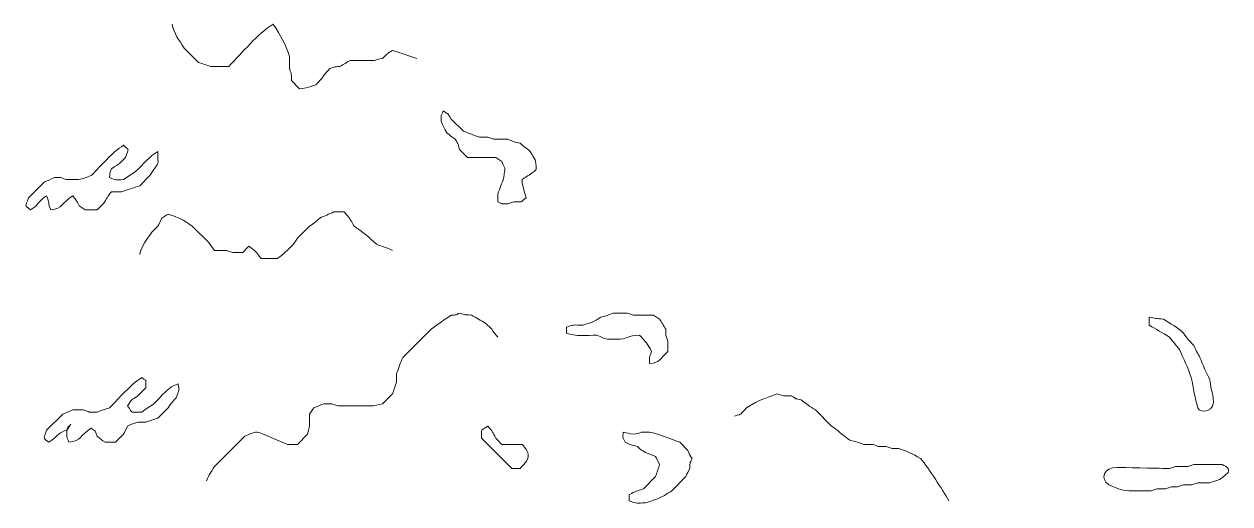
# Model space of a CAD drawing. Header units: millimetres. Extents: x -6423 to -1759, y 6 to 2012.
# Drawn here: x -2190.1 to -2100.7, y 1530.7 to 1566.3 of the extents above; entities that cross this region are included whole.
import ezdxf

# ---------------------------------------------------------------- set-up
doc = ezdxf.new("R2010")
doc.units = ezdxf.units.MM
doc.header["$MEASUREMENT"] = 0
doc.layers.add('layer 1', color=7, linetype='Continuous')

msp = doc.modelspace()

# ---------------------------------------------------------------- linework, layer by layer
at = {"layer": 'layer 1', "color": 177, "lineweight": 9}
for points, knots in [([(-2179.1096, 1566.3114), (-2178.9547, 1565.5758), (-2178.5929, 1565.1516), (-2178.21, 1564.5122), (-2178.21, 1564.5122), (-2178.21, 1564.5122), (-2177.1605, 1563.4629), (-2177.1605, 1563.4629), (-2177.1605, 1563.4629), (-2176.8604, 1563.3589), (-2176.5612, 1563.2668), (-2176.261, 1563.163), (-2176.261, 1563.163), (-2176.261, 1563.163), (-2174.9116, 1563.163), (-2174.9116, 1563.163), (-2174.9116, 1563.163), (-2173.8863, 1564.1883), (-2172.8052, 1565.582), (-2171.6133, 1566.3113), (-2171.6133, 1566.3113), (-2171.019, 1565.4025), (-2170.7633, 1564.9219), (-2170.4139, 1563.9128), (-2170.4139, 1563.9128), (-2170.4139, 1563.9128), (-2170.4139, 1563.0132), (-2170.4139, 1563.0132), (-2170.4139, 1563.0132), (-2170.2422, 1562.4836), (-2170.2767, 1562.7029), (-2170.264, 1562.1136), (-2170.264, 1562.1136), (-2170.264, 1562.1136), (-2169.6643, 1561.5137), (-2169.6643, 1561.5137), (-2169.6643, 1561.5137), (-2169.1105, 1561.5562), (-2168.9552, 1561.644), (-2168.4649, 1561.8136), (-2168.4649, 1561.8136), (-2168.4649, 1561.8136), (-2168.0153, 1562.2632), (-2168.0153, 1562.2632), (-2168.0153, 1562.2632), (-2167.771, 1562.6288), (-2167.7398, 1562.662), (-2167.4154, 1563.0132), (-2167.4154, 1563.0132), (-2166.9753, 1563.1589), (-2167.1396, 1563.1265), (-2166.6658, 1563.1628), (-2166.6658, 1563.1628), (-2166.4055, 1563.3164), (-2166.1755, 1563.4574), (-2165.9161, 1563.6127), (-2165.9161, 1563.6127), (-2165.9161, 1563.6127), (-2164.1169, 1563.6126), (-2164.1169, 1563.6126), (-2164.1169, 1563.6126), (-2163.7486, 1563.7453), (-2163.8602, 1563.6963), (-2163.5174, 1563.7628), (-2163.5174, 1563.7628), (-2163.1365, 1564.1435), (-2163.1816, 1564.1092), (-2162.7675, 1564.3624), (-2162.7675, 1564.3624), (-2162.1219, 1564.1035), (-2161.5572, 1563.9911), (-2160.9684, 1563.7626)], [0, 0, 0, 0, 0.0526316, 0.0526316, 0.0526316, 0.0526316, 0.1052632, 0.1052632, 0.1052632, 0.1052632, 0.1578947, 0.1578947, 0.1578947, 0.1578947, 0.2105263, 0.2105263, 0.2105263, 0.2105263, 0.2631579, 0.2631579, 0.2631579, 0.2631579, 0.3157895, 0.3157895, 0.3157895, 0.3157895, 0.3684211, 0.3684211, 0.3684211, 0.3684211, 0.4210526, 0.4210526, 0.4210526, 0.4210526, 0.4736842, 0.4736842, 0.4736842, 0.4736842, 0.5263158, 0.5263158, 0.5263158, 0.5263158, 0.5789474, 0.5789474, 0.5789474, 0.5789474, 0.6315789, 0.6315789, 0.6315789, 0.6315789, 0.6842105, 0.6842105, 0.6842105, 0.6842105, 0.7368421, 0.7368421, 0.7368421, 0.7368421, 0.7894737, 0.7894737, 0.7894737, 0.7894737, 0.8421053, 0.8421053, 0.8421053, 0.8421053, 0.8947368, 0.8947368, 0.8947368, 0.8947368, 1, 1, 1, 1]), ([(-2152.5727, 1556.8661), (-2152.8503, 1557.0901), (-2153.0451, 1557.2408), (-2153.3222, 1557.4656), (-2153.3222, 1557.4656), (-2153.7702, 1557.56), (-2153.8122, 1557.6013), (-2154.222, 1557.7656), (-2154.222, 1557.7656), (-2154.222, 1557.7656), (-2155.2715, 1557.7655), (-2155.2715, 1557.7655), (-2155.2715, 1557.7655), (-2155.2804, 1557.7699), (-2155.696, 1557.9065), (-2155.7211, 1557.9156), (-2155.7211, 1557.9156), (-2155.7211, 1557.9156), (-2156.3209, 1557.9155), (-2156.3209, 1557.9155), (-2156.3209, 1557.9155), (-2156.7483, 1558.0635), (-2157.1023, 1558.1977), (-2157.5202, 1558.3654), (-2157.5202, 1558.3654), (-2157.5202, 1558.3654), (-2158.4198, 1559.265), (-2158.4198, 1559.265), (-2158.4198, 1559.265), (-2158.7663, 1559.7832), (-2158.5165, 1559.5311), (-2159.0196, 1559.8648), (-2159.0196, 1559.8648), (-2159.2096, 1559.3857), (-2159.1562, 1559.7214), (-2159.1694, 1559.1148), (-2159.1694, 1559.1148), (-2159.008, 1558.7125), (-2158.945, 1558.5915), (-2158.7196, 1558.2155), (-2158.7196, 1558.2155), (-2158.4501, 1558.0022), (-2158.394, 1557.949), (-2158.12, 1557.7655), (-2158.12, 1557.7655), (-2157.854, 1557.3146), (-2157.9245, 1557.5108), (-2157.82, 1557.0159), (-2157.82, 1557.0159), (-2157.82, 1557.0159), (-2157.2204, 1556.4164), (-2157.2204, 1556.4164), (-2157.2204, 1556.4164), (-2157.2204, 1556.4164), (-2155.1215, 1556.4161), (-2155.1215, 1556.4161), (-2155.1215, 1556.4161), (-2155.1038, 1556.4067), (-2154.6973, 1556.1328), (-2154.6716, 1556.1163), (-2154.6716, 1556.1163), (-2154.3282, 1555.3414), (-2154.4768, 1555.7342), (-2154.5219, 1554.917), (-2154.5219, 1554.917), (-2154.6696, 1554.4896), (-2154.8039, 1554.1357), (-2154.9715, 1553.7174), (-2154.9715, 1553.7174), (-2154.9715, 1553.7174), (-2154.9715, 1553.1179), (-2154.9715, 1553.1179), (-2154.9715, 1553.1179), (-2154.4929, 1552.9279), (-2154.8285, 1552.9813), (-2154.2219, 1552.9681), (-2154.2219, 1552.9681), (-2154.2127, 1552.9722), (-2153.7971, 1553.1089), (-2153.772, 1553.118), (-2153.772, 1553.118), (-2152.967, 1553.1356), (-2153.4494, 1553.0068), (-2152.8725, 1553.4179), (-2152.8725, 1553.4179), (-2153.0172, 1553.863), (-2153.1344, 1554.273), (-2153.1725, 1554.7671), (-2153.1725, 1554.7671), (-2152.7106, 1555.1062), (-2152.5856, 1555.0996), (-2152.1229, 1555.5166), (-2152.1229, 1555.5166), (-2152.1404, 1556.3116), (-2152.1892, 1556.2162), (-2152.5727, 1556.8661)], [0, 0, 0, 0, 0.04, 0.04, 0.04, 0.04, 0.08, 0.08, 0.08, 0.08, 0.12, 0.12, 0.12, 0.12, 0.16, 0.16, 0.16, 0.16, 0.2, 0.2, 0.2, 0.2, 0.24, 0.24, 0.24, 0.24, 0.28, 0.28, 0.28, 0.28, 0.32, 0.32, 0.32, 0.32, 0.36, 0.36, 0.36, 0.36, 0.4, 0.4, 0.4, 0.4, 0.44, 0.44, 0.44, 0.44, 0.48, 0.48, 0.48, 0.48, 0.52, 0.52, 0.52, 0.52, 0.56, 0.56, 0.56, 0.56, 0.6, 0.6, 0.6, 0.6, 0.64, 0.64, 0.64, 0.64, 0.68, 0.68, 0.68, 0.68, 0.72, 0.72, 0.72, 0.72, 0.76, 0.76, 0.76, 0.76, 0.8, 0.8, 0.8, 0.8, 0.84, 0.84, 0.84, 0.84, 0.88, 0.88, 0.88, 0.88, 0.92, 0.92, 0.92, 0.92, 1, 1, 1, 1]), ([(-2180.1593, 1556.866), (-2180.7762, 1556.4884), (-2181.2622, 1555.913), (-2181.8083, 1555.3667), (-2181.8083, 1555.3667), (-2182.1121, 1555.1683), (-2182.4042, 1554.9659), (-2182.7078, 1554.7671), (-2182.7078, 1554.7671), (-2183.3413, 1554.7671), (-2183.2072, 1554.7035), (-2183.7574, 1554.9171), (-2183.7574, 1554.9171), (-2183.6801, 1555.7002), (-2183.6598, 1555.5258), (-2183.0076, 1555.9664), (-2183.0076, 1555.9664), (-2183.0076, 1555.9664), (-2182.5579, 1556.4164), (-2182.5579, 1556.4164), (-2182.5579, 1556.4164), (-2182.3293, 1557.1218), (-2182.2375, 1556.9118), (-2182.7078, 1557.3159), (-2182.7078, 1557.3159), (-2183.5712, 1556.7876), (-2184.3548, 1555.8186), (-2185.1068, 1555.067), (-2185.1068, 1555.067), (-2185.3841, 1554.9708), (-2185.8694, 1554.7672), (-2186.1563, 1554.7672), (-2186.1563, 1554.7672), (-2186.1563, 1554.7672), (-2186.906, 1554.7671), (-2186.906, 1554.7671), (-2186.906, 1554.7671), (-2186.9149, 1554.7711), (-2187.3304, 1554.9081), (-2187.3556, 1554.917), (-2187.3556, 1554.917), (-2187.3556, 1554.917), (-2187.8053, 1554.9171), (-2187.8053, 1554.9171), (-2187.8053, 1554.9171), (-2188.0514, 1554.816), (-2188.3079, 1554.7164), (-2188.5552, 1554.617), (-2188.5552, 1554.617), (-2188.5552, 1554.617), (-2189.7543, 1553.4177), (-2189.7543, 1553.4177), (-2189.7543, 1553.4177), (-2189.9832, 1552.7124), (-2190.0748, 1552.922), (-2189.6045, 1552.5181), (-2189.6045, 1552.5181), (-2188.8721, 1552.9762), (-2189.1377, 1553.1094), (-2188.405, 1553.5676), (-2188.405, 1553.5676), (-2188.2033, 1553.0476), (-2188.3072, 1553.0386), (-2188.1051, 1552.5181), (-2188.1051, 1552.5181), (-2187.1875, 1552.6087), (-2187.2792, 1553.0639), (-2186.456, 1553.5678), (-2186.456, 1553.5678), (-2186.1419, 1553.1363), (-2186.2279, 1553.2732), (-2186.0062, 1552.8181), (-2186.0062, 1552.8181), (-2185.9885, 1552.8084), (-2185.582, 1552.5345), (-2185.5565, 1552.5181), (-2185.5565, 1552.5181), (-2185.5565, 1552.5181), (-2184.6569, 1552.5183), (-2184.6569, 1552.5183), (-2184.6569, 1552.5183), (-2184.6569, 1552.5183), (-2184.2072, 1552.9679), (-2184.2072, 1552.9679), (-2184.2072, 1552.9679), (-2183.9686, 1553.3664), (-2183.913, 1553.4802), (-2183.6074, 1553.8676), (-2183.6074, 1553.8676), (-2183.6074, 1553.8676), (-2182.8578, 1553.8675), (-2182.8578, 1553.8675), (-2182.8578, 1553.8675), (-2182.4093, 1554.0228), (-2181.9569, 1554.1623), (-2181.5085, 1554.3172), (-2181.5085, 1554.3172), (-2181.5085, 1554.3172), (-2180.7588, 1555.067), (-2180.7588, 1555.067), (-2180.7588, 1555.067), (-2179.9449, 1556.3115), (-2180.2016, 1555.6738), (-2180.1593, 1556.866)], [0, 0, 0, 0, 0.037037, 0.037037, 0.037037, 0.037037, 0.0740741, 0.0740741, 0.0740741, 0.0740741, 0.1111111, 0.1111111, 0.1111111, 0.1111111, 0.1481481, 0.1481481, 0.1481481, 0.1481481, 0.1851852, 0.1851852, 0.1851852, 0.1851852, 0.2222222, 0.2222222, 0.2222222, 0.2222222, 0.2592593, 0.2592593, 0.2592593, 0.2592593, 0.2962963, 0.2962963, 0.2962963, 0.2962963, 0.3333333, 0.3333333, 0.3333333, 0.3333333, 0.3703704, 0.3703704, 0.3703704, 0.3703704, 0.4074074, 0.4074074, 0.4074074, 0.4074074, 0.4444444, 0.4444444, 0.4444444, 0.4444444, 0.4814815, 0.4814815, 0.4814815, 0.4814815, 0.5185185, 0.5185185, 0.5185185, 0.5185185, 0.5555556, 0.5555556, 0.5555556, 0.5555556, 0.5925926, 0.5925926, 0.5925926, 0.5925926, 0.6296296, 0.6296296, 0.6296296, 0.6296296, 0.6666667, 0.6666667, 0.6666667, 0.6666667, 0.7037037, 0.7037037, 0.7037037, 0.7037037, 0.7407407, 0.7407407, 0.7407407, 0.7407407, 0.7777778, 0.7777778, 0.7777778, 0.7777778, 0.8148148, 0.8148148, 0.8148148, 0.8148148, 0.8518519, 0.8518519, 0.8518519, 0.8518519, 0.8888889, 0.8888889, 0.8888889, 0.8888889, 0.9259259, 0.9259259, 0.9259259, 0.9259259, 1, 1, 1, 1]), ([(-2181.5085, 1549.2199), (-2181.3571, 1549.9383), (-2181.0084, 1550.258), (-2180.6089, 1550.8692), (-2180.6089, 1550.8692), (-2180.6089, 1550.8692), (-2180.1591, 1551.319), (-2180.1591, 1551.319), (-2180.1591, 1551.319), (-2180.1196, 1551.4105), (-2179.9049, 1551.8226), (-2179.8592, 1551.9183), (-2179.8592, 1551.9183), (-2179.8417, 1551.9283), (-2179.4348, 1552.202), (-2179.4094, 1552.2186), (-2179.4094, 1552.2186), (-2178.5364, 1551.916), (-2178.3996, 1551.8347), (-2177.6103, 1551.319), (-2177.6103, 1551.319), (-2177.6103, 1551.319), (-2176.411, 1550.1194), (-2176.411, 1550.1194), (-2176.411, 1550.1194), (-2176.2293, 1549.8357), (-2176.1806, 1549.7913), (-2175.9612, 1549.5199), (-2175.9612, 1549.5199), (-2175.9612, 1549.5199), (-2175.0616, 1549.5196), (-2175.0616, 1549.5196), (-2175.0616, 1549.5196), (-2175.0526, 1549.5156), (-2174.637, 1549.3787), (-2174.6118, 1549.3698), (-2174.6118, 1549.3698), (-2174.6118, 1549.3698), (-2173.8623, 1549.3697), (-2173.8623, 1549.3697), (-2173.8623, 1549.3697), (-2173.8623, 1549.3697), (-2173.4125, 1549.8196), (-2173.4125, 1549.8196), (-2173.4125, 1549.8196), (-2172.8356, 1549.4208), (-2172.9524, 1549.4618), (-2172.5129, 1548.92), (-2172.5129, 1548.92), (-2172.5129, 1548.92), (-2171.3133, 1548.92), (-2171.3133, 1548.92), (-2171.3133, 1548.92), (-2170.7929, 1549.2717), (-2170.5842, 1549.4993), (-2170.114, 1549.9695), (-2170.114, 1549.9695), (-2170.1046, 1549.987), (-2169.8308, 1550.3939), (-2169.8142, 1550.4192), (-2169.8142, 1550.4192), (-2169.8142, 1550.4192), (-2168.9146, 1551.319), (-2168.9146, 1551.319), (-2168.9146, 1551.319), (-2168.5493, 1551.5631), (-2168.5161, 1551.5944), (-2168.1649, 1551.9185), (-2168.1649, 1551.9185), (-2167.7987, 1552.0656), (-2167.4819, 1552.2214), (-2167.1158, 1552.3681), (-2167.1158, 1552.3681), (-2167.1158, 1552.3681), (-2166.3658, 1552.3683), (-2166.3658, 1552.3683), (-2166.3658, 1552.3683), (-2165.9157, 1551.8804), (-2165.9251, 1551.8346), (-2165.6163, 1551.3188), (-2165.6163, 1551.3188), (-2165.0641, 1550.9457), (-2164.4702, 1550.4617), (-2163.9672, 1549.9695), (-2163.9672, 1549.9695), (-2163.5176, 1549.8139), (-2163.2052, 1549.7229), (-2162.7675, 1549.5196)], [0, 0, 0, 0, 0.0434783, 0.0434783, 0.0434783, 0.0434783, 0.0869565, 0.0869565, 0.0869565, 0.0869565, 0.1304348, 0.1304348, 0.1304348, 0.1304348, 0.173913, 0.173913, 0.173913, 0.173913, 0.2173913, 0.2173913, 0.2173913, 0.2173913, 0.2608696, 0.2608696, 0.2608696, 0.2608696, 0.3043478, 0.3043478, 0.3043478, 0.3043478, 0.3478261, 0.3478261, 0.3478261, 0.3478261, 0.3913043, 0.3913043, 0.3913043, 0.3913043, 0.4347826, 0.4347826, 0.4347826, 0.4347826, 0.4782609, 0.4782609, 0.4782609, 0.4782609, 0.5217391, 0.5217391, 0.5217391, 0.5217391, 0.5652174, 0.5652174, 0.5652174, 0.5652174, 0.6086957, 0.6086957, 0.6086957, 0.6086957, 0.6521739, 0.6521739, 0.6521739, 0.6521739, 0.6956522, 0.6956522, 0.6956522, 0.6956522, 0.7391304, 0.7391304, 0.7391304, 0.7391304, 0.7826087, 0.7826087, 0.7826087, 0.7826087, 0.826087, 0.826087, 0.826087, 0.826087, 0.8695652, 0.8695652, 0.8695652, 0.8695652, 0.9130435, 0.9130435, 0.9130435, 0.9130435, 1, 1, 1, 1]), ([(-2176.561, 1532.4281), (-2176.3546, 1532.9159), (-2176.2505, 1533.0356), (-2175.9612, 1533.4776), (-2175.9612, 1533.4776), (-2175.9612, 1533.4776), (-2173.7122, 1535.7265), (-2173.7122, 1535.7265), (-2173.7122, 1535.7265), (-2173.3824, 1535.8587), (-2173.1614, 1536.0264), (-2172.8127, 1536.0263), (-2172.8127, 1536.0263), (-2172.5327, 1536.0264), (-2171.0431, 1535.2927), (-2170.5638, 1535.1269), (-2170.5638, 1535.1269), (-2170.5638, 1535.1269), (-2169.8142, 1535.1267), (-2169.8142, 1535.1267), (-2169.8142, 1535.1267), (-2169.8142, 1535.1267), (-2169.0645, 1535.8765), (-2169.0645, 1535.8765), (-2169.0645, 1535.8765), (-2168.997, 1536.1986), (-2169.028, 1536.1344), (-2168.9146, 1536.4763), (-2168.9146, 1536.4763), (-2168.9146, 1536.4763), (-2168.9146, 1537.3756), (-2168.9146, 1537.3756), (-2168.9146, 1537.3756), (-2168.9051, 1537.3931), (-2168.6313, 1537.8001), (-2168.6147, 1537.8254), (-2168.6147, 1537.8254), (-2168.3105, 1537.9703), (-2168.186, 1538.0141), (-2167.8651, 1538.1253), (-2167.8651, 1538.1253), (-2167.8651, 1538.1253), (-2167.2653, 1538.1252), (-2167.2653, 1538.1252), (-2167.2653, 1538.1252), (-2167.2563, 1538.1213), (-2166.8408, 1537.9844), (-2166.8156, 1537.9754), (-2166.8156, 1537.9754), (-2166.8156, 1537.9754), (-2165.9161, 1537.9753), (-2165.9161, 1537.9753), (-2165.9161, 1537.9753), (-2165.9161, 1537.9753), (-2164.4168, 1537.9753), (-2164.4168, 1537.9753), (-2164.4168, 1537.9753), (-2164.0572, 1537.9753), (-2163.8496, 1538.0625), (-2163.5174, 1538.1253), (-2163.5174, 1538.1253), (-2163.5174, 1538.1253), (-2162.7675, 1538.8749), (-2162.7675, 1538.8749), (-2162.7675, 1538.8749), (-2162.6639, 1539.1751), (-2162.5718, 1539.4744), (-2162.4678, 1539.7745), (-2162.4678, 1539.7745), (-2162.4678, 1539.7745), (-2162.4678, 1540.3743), (-2162.4678, 1540.3743), (-2162.4678, 1540.3743), (-2162.3199, 1540.8017), (-2162.1858, 1541.1556), (-2162.0182, 1541.5734), (-2162.0182, 1541.5734), (-2162.0182, 1541.5734), (-2159.9191, 1543.6727), (-2159.9191, 1543.6727), (-2159.9191, 1543.6727), (-2159.4102, 1544.0165), (-2158.9349, 1544.3852), (-2158.4199, 1544.7221), (-2158.4199, 1544.7221), (-2157.8407, 1544.7221), (-2158.1255, 1544.7506), (-2157.8202, 1544.8719), (-2157.8202, 1544.8719), (-2157.2907, 1544.7005), (-2157.5101, 1544.735), (-2156.9204, 1544.7219), (-2156.9204, 1544.7219), (-2156.5538, 1544.5023), (-2156.2378, 1544.342), (-2155.8712, 1544.1225), (-2155.8712, 1544.1225), (-2155.8712, 1544.1225), (-2155.4216, 1543.6725), (-2155.4216, 1543.6725), (-2155.4216, 1543.6725), (-2155.2396, 1543.3888), (-2155.1907, 1543.3444), (-2154.9715, 1543.0727)], [0, 0, 0, 0, 0.037037, 0.037037, 0.037037, 0.037037, 0.0740741, 0.0740741, 0.0740741, 0.0740741, 0.1111111, 0.1111111, 0.1111111, 0.1111111, 0.1481481, 0.1481481, 0.1481481, 0.1481481, 0.1851852, 0.1851852, 0.1851852, 0.1851852, 0.2222222, 0.2222222, 0.2222222, 0.2222222, 0.2592593, 0.2592593, 0.2592593, 0.2592593, 0.2962963, 0.2962963, 0.2962963, 0.2962963, 0.3333333, 0.3333333, 0.3333333, 0.3333333, 0.3703704, 0.3703704, 0.3703704, 0.3703704, 0.4074074, 0.4074074, 0.4074074, 0.4074074, 0.4444444, 0.4444444, 0.4444444, 0.4444444, 0.4814815, 0.4814815, 0.4814815, 0.4814815, 0.5185185, 0.5185185, 0.5185185, 0.5185185, 0.5555556, 0.5555556, 0.5555556, 0.5555556, 0.5925926, 0.5925926, 0.5925926, 0.5925926, 0.6296296, 0.6296296, 0.6296296, 0.6296296, 0.6666667, 0.6666667, 0.6666667, 0.6666667, 0.7037037, 0.7037037, 0.7037037, 0.7037037, 0.7407407, 0.7407407, 0.7407407, 0.7407407, 0.7777778, 0.7777778, 0.7777778, 0.7777778, 0.8148148, 0.8148148, 0.8148148, 0.8148148, 0.8518519, 0.8518519, 0.8518519, 0.8518519, 0.8888889, 0.8888889, 0.8888889, 0.8888889, 0.9259259, 0.9259259, 0.9259259, 0.9259259, 1, 1, 1, 1]), ([(-2142.5276, 1543.6725), (-2142.681, 1543.9326), (-2142.8221, 1544.1628), (-2142.9773, 1544.4223), (-2142.9773, 1544.4223), (-2142.9952, 1544.4317), (-2143.4015, 1544.7056), (-2143.4272, 1544.7221), (-2143.4272, 1544.7221), (-2143.4272, 1544.7221), (-2144.9266, 1544.7221), (-2144.9266, 1544.7221), (-2144.9266, 1544.7221), (-2144.9355, 1544.7262), (-2145.3512, 1544.863), (-2145.3762, 1544.8719), (-2145.3762, 1544.8719), (-2145.3762, 1544.8719), (-2146.4257, 1544.872), (-2146.4257, 1544.872), (-2146.4257, 1544.872), (-2146.8353, 1544.7076), (-2146.8775, 1544.6665), (-2147.3253, 1544.5722), (-2147.3253, 1544.5722), (-2147.9012, 1544.1492), (-2148.0386, 1544.1924), (-2148.6747, 1543.9724), (-2148.6747, 1543.9724), (-2149.3238, 1543.9723), (-2149.3, 1544.0453), (-2149.874, 1543.8224), (-2149.874, 1543.8224), (-2149.874, 1543.8224), (-2149.874, 1543.3728), (-2149.874, 1543.3728), (-2149.874, 1543.3728), (-2149.2273, 1543.1218), (-2148.3699, 1543.2227), (-2147.625, 1543.2229), (-2147.625, 1543.2229), (-2147.2952, 1543.0904), (-2147.0742, 1542.9229), (-2146.7256, 1542.9228), (-2146.7256, 1542.9228), (-2146.7256, 1542.9228), (-2146.1258, 1542.9229), (-2146.1258, 1542.9229), (-2146.1258, 1542.9229), (-2145.4457, 1542.9228), (-2145.2977, 1543.2049), (-2144.4769, 1543.2229), (-2144.4769, 1543.2229), (-2143.9544, 1542.6887), (-2143.903, 1542.6325), (-2143.5773, 1542.0232), (-2143.5773, 1542.0232), (-2143.7767, 1541.4471), (-2143.7482, 1541.6218), (-2143.727, 1541.1237), (-2143.727, 1541.1237), (-2142.9349, 1541.2021), (-2142.9784, 1541.4227), (-2142.378, 1542.0232), (-2142.378, 1542.0232), (-2142.378, 1542.0232), (-2142.3777, 1542.773), (-2142.3777, 1542.773), (-2142.3777, 1542.773), (-2142.5385, 1543.2687), (-2142.5276, 1543.1066), (-2142.5276, 1543.6725)], [0, 0, 0, 0, 0.0526316, 0.0526316, 0.0526316, 0.0526316, 0.1052632, 0.1052632, 0.1052632, 0.1052632, 0.1578947, 0.1578947, 0.1578947, 0.1578947, 0.2105263, 0.2105263, 0.2105263, 0.2105263, 0.2631579, 0.2631579, 0.2631579, 0.2631579, 0.3157895, 0.3157895, 0.3157895, 0.3157895, 0.3684211, 0.3684211, 0.3684211, 0.3684211, 0.4210526, 0.4210526, 0.4210526, 0.4210526, 0.4736842, 0.4736842, 0.4736842, 0.4736842, 0.5263158, 0.5263158, 0.5263158, 0.5263158, 0.5789474, 0.5789474, 0.5789474, 0.5789474, 0.6315789, 0.6315789, 0.6315789, 0.6315789, 0.6842105, 0.6842105, 0.6842105, 0.6842105, 0.7368421, 0.7368421, 0.7368421, 0.7368421, 0.7894737, 0.7894737, 0.7894737, 0.7894737, 0.8421053, 0.8421053, 0.8421053, 0.8421053, 0.8947368, 0.8947368, 0.8947368, 0.8947368, 1, 1, 1, 1]), ([(-2103.097, 1537.8256), (-2103.3283, 1538.5385), (-2103.3853, 1539.3221), (-2103.5976, 1540.0743), (-2103.5976, 1540.0743), (-2103.8298, 1540.8978), (-2104.1459, 1541.4234), (-2104.4464, 1542.1732), (-2104.4464, 1542.1732), (-2104.7686, 1542.5223), (-2104.9112, 1542.7218), (-2105.1961, 1543.073), (-2105.1961, 1543.073), (-2105.7273, 1543.4203), (-2106.1689, 1543.6572), (-2106.6955, 1543.9724), (-2106.6955, 1543.9724), (-2106.6955, 1543.9724), (-2106.6952, 1544.5722), (-2106.6952, 1544.5722), (-2106.6952, 1544.5722), (-2106.2729, 1544.4922), (-2106.1131, 1544.4324), (-2105.6459, 1544.4223), (-2105.6459, 1544.4223), (-2105.0759, 1544.0492), (-2104.673, 1543.8587), (-2104.1465, 1543.3728), (-2104.1465, 1543.3728), (-2103.8618, 1542.9513), (-2103.7827, 1542.8675), (-2103.397, 1542.4732), (-2103.397, 1542.4732), (-2103.2679, 1542.1678), (-2103.1041, 1541.8667), (-2102.9474, 1541.5734), (-2102.9474, 1541.5734), (-2102.6828, 1541.0052), (-2102.5107, 1540.467), (-2102.1974, 1539.9245), (-2102.1974, 1539.9245), (-2102.1658, 1539.5104), (-2102.0365, 1538.9984), (-2101.9457, 1538.582), (-2101.9457, 1538.582), (-2101.7185, 1537.5387), (-2102.9214, 1537.372), (-2103.097, 1537.8256)], [0, 0, 0, 0, 0.0769231, 0.0769231, 0.0769231, 0.0769231, 0.1538462, 0.1538462, 0.1538462, 0.1538462, 0.2307692, 0.2307692, 0.2307692, 0.2307692, 0.3076923, 0.3076923, 0.3076923, 0.3076923, 0.3846154, 0.3846154, 0.3846154, 0.3846154, 0.4615385, 0.4615385, 0.4615385, 0.4615385, 0.5384615, 0.5384615, 0.5384615, 0.5384615, 0.6153846, 0.6153846, 0.6153846, 0.6153846, 0.6923077, 0.6923077, 0.6923077, 0.6923077, 0.7692308, 0.7692308, 0.7692308, 0.7692308, 0.8461538, 0.8461538, 0.8461538, 0.8461538, 1, 1, 1, 1]), ([(-2186.606, 1536.6259), (-2186.606, 1536.6259), (-2186.9058, 1536.1761), (-2186.9058, 1536.1761), (-2186.9058, 1536.1761), (-2187.6549, 1535.9609), (-2187.5712, 1535.6951), (-2188.2552, 1535.2766), (-2188.2552, 1535.2766), (-2188.7255, 1535.6805), (-2188.6338, 1535.4709), (-2188.405, 1536.1761), (-2188.405, 1536.1761), (-2188.405, 1536.1761), (-2187.2057, 1537.3756), (-2187.2057, 1537.3756), (-2187.2057, 1537.3756), (-2187.0623, 1537.4344), (-2186.547, 1537.6754), (-2186.456, 1537.6756), (-2186.456, 1537.6756), (-2186.456, 1537.6756), (-2185.7063, 1537.6754), (-2185.7063, 1537.6754), (-2185.7063, 1537.6754), (-2185.6973, 1537.6714), (-2185.2817, 1537.5347), (-2185.2565, 1537.5254), (-2185.2565, 1537.5254), (-2185.2565, 1537.5254), (-2184.6569, 1537.5257), (-2184.6569, 1537.5257), (-2184.6569, 1537.5257), (-2184.3567, 1537.6293), (-2184.0575, 1537.7214), (-2183.7574, 1537.8256), (-2183.7574, 1537.8256), (-2183.0054, 1538.5771), (-2182.222, 1539.5461), (-2181.3586, 1540.0743), (-2181.3586, 1540.0743), (-2180.9423, 1539.7169), (-2181.0766, 1540.1481), (-2181.0587, 1539.3248), (-2181.0587, 1539.3248), (-2181.0587, 1539.3248), (-2181.6582, 1538.725), (-2181.6582, 1538.725), (-2181.6582, 1538.725), (-2182.2025, 1538.3571), (-2182.0496, 1538.5483), (-2182.4081, 1537.9753), (-2182.4081, 1537.9753), (-2181.9864, 1537.3544), (-2182.2083, 1537.5257), (-2181.3586, 1537.5254), (-2181.3586, 1537.5254), (-2181.0548, 1537.7243), (-2180.7628, 1537.9267), (-2180.4589, 1538.1253), (-2180.4589, 1538.1253), (-2179.9088, 1538.6755), (-2179.3649, 1539.422), (-2178.6599, 1539.6246), (-2178.6599, 1539.6246), (-2178.5506, 1539.0759), (-2178.5963, 1539.1925), (-2178.8098, 1538.5749), (-2178.8098, 1538.5749), (-2179.1343, 1538.2228), (-2179.1638, 1538.1889), (-2179.4094, 1537.8256), (-2179.4094, 1537.8256), (-2179.4094, 1537.8256), (-2180.1593, 1537.0757), (-2180.1593, 1537.0757), (-2180.1593, 1537.0757), (-2180.4593, 1536.972), (-2180.7584, 1536.88), (-2181.0587, 1536.7758), (-2181.0587, 1536.7758), (-2181.0587, 1536.7758), (-2181.6582, 1536.776), (-2181.6582, 1536.776), (-2181.6582, 1536.776), (-2181.9742, 1536.6712), (-2182.1123, 1536.6137), (-2182.4081, 1536.476), (-2182.4081, 1536.476), (-2182.4475, 1536.3842), (-2182.6622, 1535.9725), (-2182.7078, 1535.8764), (-2182.7078, 1535.8764), (-2182.7078, 1535.8764), (-2183.3075, 1535.2767), (-2183.3075, 1535.2767), (-2183.3075, 1535.2767), (-2183.3075, 1535.2767), (-2184.0571, 1535.2766), (-2184.0571, 1535.2766), (-2184.0571, 1535.2766), (-2184.3408, 1535.4582), (-2184.3853, 1535.5073), (-2184.6569, 1535.7265), (-2184.6569, 1535.7265), (-2184.9667, 1536.3781), (-2184.6703, 1535.9625), (-2185.1068, 1536.3261), (-2185.1068, 1536.3261), (-2185.9301, 1535.8226), (-2185.8382, 1535.3671), (-2186.7558, 1535.2766), (-2186.7558, 1535.2766), (-2186.9551, 1535.7898), (-2186.9058, 1535.5599), (-2186.9058, 1536.1761), (-2186.9058, 1536.1761), (-2186.7932, 1536.4741), (-2186.8976, 1536.3342), (-2186.606, 1536.6259)], [0, 0, 0, 0, 0.0322581, 0.0322581, 0.0322581, 0.0322581, 0.0645161, 0.0645161, 0.0645161, 0.0645161, 0.0967742, 0.0967742, 0.0967742, 0.0967742, 0.1290323, 0.1290323, 0.1290323, 0.1290323, 0.1612903, 0.1612903, 0.1612903, 0.1612903, 0.1935484, 0.1935484, 0.1935484, 0.1935484, 0.2258065, 0.2258065, 0.2258065, 0.2258065, 0.2580645, 0.2580645, 0.2580645, 0.2580645, 0.2903226, 0.2903226, 0.2903226, 0.2903226, 0.3225806, 0.3225806, 0.3225806, 0.3225806, 0.3548387, 0.3548387, 0.3548387, 0.3548387, 0.3870968, 0.3870968, 0.3870968, 0.3870968, 0.4193548, 0.4193548, 0.4193548, 0.4193548, 0.4516129, 0.4516129, 0.4516129, 0.4516129, 0.483871, 0.483871, 0.483871, 0.483871, 0.516129, 0.516129, 0.516129, 0.516129, 0.5483871, 0.5483871, 0.5483871, 0.5483871, 0.5806452, 0.5806452, 0.5806452, 0.5806452, 0.6129032, 0.6129032, 0.6129032, 0.6129032, 0.6451613, 0.6451613, 0.6451613, 0.6451613, 0.6774194, 0.6774194, 0.6774194, 0.6774194, 0.7096774, 0.7096774, 0.7096774, 0.7096774, 0.7419355, 0.7419355, 0.7419355, 0.7419355, 0.7741935, 0.7741935, 0.7741935, 0.7741935, 0.8064516, 0.8064516, 0.8064516, 0.8064516, 0.8387097, 0.8387097, 0.8387097, 0.8387097, 0.8709677, 0.8709677, 0.8709677, 0.8709677, 0.9032258, 0.9032258, 0.9032258, 0.9032258, 0.9354839, 0.9354839, 0.9354839, 0.9354839, 1, 1, 1, 1]), ([(-2137.4302, 1537.2256), (-2136.7893, 1537.4102), (-2137.0638, 1537.3037), (-2136.5306, 1537.8254), (-2136.5306, 1537.8254), (-2135.4722, 1538.5174), (-2135.3337, 1538.4437), (-2134.2818, 1538.8749), (-2134.2818, 1538.8749), (-2133.7261, 1538.6949), (-2133.8529, 1538.7251), (-2133.2324, 1538.7251), (-2133.2324, 1538.7251), (-2132.7813, 1538.459), (-2132.9776, 1538.5293), (-2132.4825, 1538.425), (-2132.4825, 1538.425), (-2132.1037, 1538.1178), (-2131.8248, 1537.9314), (-2131.433, 1537.6756), (-2131.433, 1537.6756), (-2131.433, 1537.6756), (-2130.2337, 1536.476), (-2130.2337, 1536.476), (-2130.2337, 1536.476), (-2129.8683, 1536.2317), (-2129.8353, 1536.2005), (-2129.484, 1535.8765), (-2129.484, 1535.8765), (-2129.2003, 1535.6949), (-2129.156, 1535.6459), (-2128.8844, 1535.4265), (-2128.8844, 1535.4265), (-2128.4592, 1535.3461), (-2128.2288, 1535.2629), (-2127.8348, 1535.1267), (-2127.8348, 1535.1267), (-2127.8348, 1535.1267), (-2127.2355, 1535.1269), (-2127.2355, 1535.1269), (-2127.2355, 1535.1269), (-2127.2262, 1535.1226), (-2126.8105, 1534.9858), (-2126.7855, 1534.9769), (-2126.7855, 1534.9769), (-2126.7855, 1534.9769), (-2126.1857, 1534.9768), (-2126.1857, 1534.9768), (-2126.1857, 1534.9768), (-2126.1767, 1534.9729), (-2125.7612, 1534.836), (-2125.7359, 1534.827), (-2125.7359, 1534.827), (-2125.7359, 1534.827), (-2125.2862, 1534.827), (-2125.2862, 1534.827), (-2125.2862, 1534.827), (-2124.5899, 1534.5859), (-2124.2833, 1534.4642), (-2123.637, 1534.0771), (-2123.637, 1534.0771), (-2122.9938, 1533.2844), (-2122.0605, 1531.8139), (-2121.538, 1530.9287)], [0, 0, 0, 0, 0.0588235, 0.0588235, 0.0588235, 0.0588235, 0.1176471, 0.1176471, 0.1176471, 0.1176471, 0.1764706, 0.1764706, 0.1764706, 0.1764706, 0.2352941, 0.2352941, 0.2352941, 0.2352941, 0.2941176, 0.2941176, 0.2941176, 0.2941176, 0.3529412, 0.3529412, 0.3529412, 0.3529412, 0.4117647, 0.4117647, 0.4117647, 0.4117647, 0.4705882, 0.4705882, 0.4705882, 0.4705882, 0.5294118, 0.5294118, 0.5294118, 0.5294118, 0.5882353, 0.5882353, 0.5882353, 0.5882353, 0.6470588, 0.6470588, 0.6470588, 0.6470588, 0.7058824, 0.7058824, 0.7058824, 0.7058824, 0.7647059, 0.7647059, 0.7647059, 0.7647059, 0.8235294, 0.8235294, 0.8235294, 0.8235294, 0.8823529, 0.8823529, 0.8823529, 0.8823529, 1, 1, 1, 1]), ([(-2153.1725, 1535.1267), (-2153.1725, 1535.1267), (-2154.6716, 1535.1267), (-2154.6716, 1535.1267), (-2154.6716, 1535.1267), (-2154.6716, 1535.1267), (-2155.1213, 1535.5767), (-2155.1213, 1535.5767), (-2155.1213, 1535.5767), (-2155.3502, 1536.0463), (-2155.328, 1536.0397), (-2155.7211, 1536.476), (-2155.7211, 1536.476), (-2156.3253, 1536.0233), (-2156.1527, 1536.4167), (-2156.1708, 1535.5767), (-2156.1708, 1535.5767), (-2156.1708, 1535.5767), (-2153.922, 1533.3276), (-2153.922, 1533.3276), (-2153.922, 1533.3276), (-2153.922, 1533.3276), (-2153.3222, 1533.3279), (-2153.3222, 1533.3279), (-2153.3222, 1533.3279), (-2153.0995, 1533.5689), (-2152.7229, 1533.8954), (-2152.7226, 1534.2272), (-2152.7226, 1534.2272), (-2152.7226, 1534.6767), (-2152.9134, 1534.7909), (-2153.1725, 1535.1267)], [0, 0, 0, 0, 0.1111111, 0.1111111, 0.1111111, 0.1111111, 0.2222222, 0.2222222, 0.2222222, 0.2222222, 0.3333333, 0.3333333, 0.3333333, 0.3333333, 0.4444444, 0.4444444, 0.4444444, 0.4444444, 0.5555556, 0.5555556, 0.5555556, 0.5555556, 0.6666667, 0.6666667, 0.6666667, 0.6666667, 0.7777778, 0.7777778, 0.7777778, 0.7777778, 1, 1, 1, 1]), ([(-2140.5786, 1534.0774), (-2140.7491, 1534.3435), (-2140.7776, 1534.3693), (-2140.8784, 1534.6771), (-2140.8784, 1534.6771), (-2140.8784, 1534.6771), (-2141.4782, 1535.2766), (-2141.4782, 1535.2766), (-2141.4782, 1535.2766), (-2141.8876, 1535.4182), (-2143.4288, 1536.0263), (-2143.727, 1536.0264), (-2143.727, 1536.0264), (-2143.727, 1536.0264), (-2144.3267, 1536.0263), (-2144.3267, 1536.0263), (-2144.3267, 1536.0263), (-2144.6952, 1535.8937), (-2144.5838, 1535.9425), (-2144.9265, 1535.8764), (-2144.9265, 1535.8764), (-2145.2259, 1535.9344), (-2145.3766, 1535.9698), (-2145.676, 1536.0263), (-2145.676, 1536.0263), (-2145.7071, 1535.551), (-2145.7538, 1535.79), (-2145.5261, 1535.2767), (-2145.5261, 1535.2767), (-2145.121, 1535.0883), (-2145.0882, 1535.0643), (-2144.6267, 1534.9768), (-2144.6267, 1534.9768), (-2144.2751, 1534.6254), (-2144.3736, 1534.7361), (-2144.0269, 1534.5272), (-2144.0269, 1534.5272), (-2143.7796, 1534.4287), (-2143.524, 1534.3283), (-2143.2773, 1534.2272), (-2143.2773, 1534.2272), (-2143.238, 1534.1352), (-2143.0231, 1533.7237), (-2142.9775, 1533.6274), (-2142.9775, 1533.6274), (-2143.0813, 1533.327), (-2143.1734, 1533.0282), (-2143.2773, 1532.7281), (-2143.2773, 1532.7281), (-2143.2773, 1532.7281), (-2144.1769, 1531.8283), (-2144.1769, 1531.8283), (-2144.1769, 1531.8283), (-2144.6842, 1531.6529), (-2144.7447, 1531.6568), (-2145.2262, 1531.3785), (-2145.2262, 1531.3785), (-2145.2262, 1531.3785), (-2145.2262, 1530.9287), (-2145.2262, 1530.9287), (-2145.2262, 1530.9287), (-2144.6523, 1530.7059), (-2144.676, 1530.7789), (-2144.0269, 1530.7788), (-2144.0269, 1530.7788), (-2143.5774, 1530.9344), (-2143.2649, 1531.0253), (-2142.8276, 1531.2285), (-2142.8276, 1531.2285), (-2142.5401, 1531.3794), (-2142.3536, 1531.498), (-2142.0777, 1531.6785), (-2142.0777, 1531.6785), (-2142.0777, 1531.6785), (-2141.0284, 1532.7281), (-2141.0284, 1532.7281), (-2141.0284, 1532.7281), (-2140.9115, 1533.053), (-2140.8958, 1533.0442), (-2140.7284, 1533.3279), (-2140.7284, 1533.3279), (-2140.7284, 1533.9302), (-2140.7545, 1533.6242), (-2140.5786, 1534.0774)], [0, 0, 0, 0, 0.0454545, 0.0454545, 0.0454545, 0.0454545, 0.0909091, 0.0909091, 0.0909091, 0.0909091, 0.1363636, 0.1363636, 0.1363636, 0.1363636, 0.1818182, 0.1818182, 0.1818182, 0.1818182, 0.2272727, 0.2272727, 0.2272727, 0.2272727, 0.2727273, 0.2727273, 0.2727273, 0.2727273, 0.3181818, 0.3181818, 0.3181818, 0.3181818, 0.3636364, 0.3636364, 0.3636364, 0.3636364, 0.4090909, 0.4090909, 0.4090909, 0.4090909, 0.4545455, 0.4545455, 0.4545455, 0.4545455, 0.5, 0.5, 0.5, 0.5, 0.5454545, 0.5454545, 0.5454545, 0.5454545, 0.5909091, 0.5909091, 0.5909091, 0.5909091, 0.6363636, 0.6363636, 0.6363636, 0.6363636, 0.6818182, 0.6818182, 0.6818182, 0.6818182, 0.7272727, 0.7272727, 0.7272727, 0.7272727, 0.7727273, 0.7727273, 0.7727273, 0.7727273, 0.8181818, 0.8181818, 0.8181818, 0.8181818, 0.8636364, 0.8636364, 0.8636364, 0.8636364, 0.9090909, 0.9090909, 0.9090909, 0.9090909, 1, 1, 1, 1]), ([(-2109.6938, 1532.1283), (-2110.3688, 1532.5613), (-2110.0729, 1533.42), (-2109.0794, 1533.42), (-2109.0794, 1533.42), (-2108.6518, 1533.42), (-2106.1148, 1533.3378), (-2105.7118, 1533.3461), (-2105.7118, 1533.3461), (-2105.7118, 1533.3461), (-2105.6459, 1533.3279), (-2105.6459, 1533.3279), (-2105.6459, 1533.3279), (-2105.6459, 1533.3279), (-2105.7118, 1533.3461), (-2105.7118, 1533.3461), (-2105.7118, 1533.3461), (-2105.7118, 1533.3461), (-2105.1961, 1533.3276), (-2105.1961, 1533.3276), (-2105.1961, 1533.3276), (-2105.1709, 1533.3369), (-2104.7553, 1533.4733), (-2104.7463, 1533.4774), (-2104.7463, 1533.4774), (-2104.7463, 1533.4774), (-2103.8467, 1533.4774), (-2103.8467, 1533.4774), (-2103.8467, 1533.4774), (-2103.8216, 1533.4866), (-2103.406, 1533.6234), (-2103.397, 1533.6274), (-2103.397, 1533.6274), (-2102.6973, 1533.6274), (-2101.9976, 1533.6275), (-2101.2979, 1533.6275), (-2101.2979, 1533.6275), (-2100.9232, 1533.4338), (-2100.7185, 1533.367), (-2100.8481, 1533.0276), (-2100.8481, 1533.0276), (-2101.5108, 1532.4161), (-2101.4298, 1532.5437), (-2102.1974, 1532.2781), (-2102.1974, 1532.2781), (-2102.4972, 1532.2781), (-2102.7972, 1532.2782), (-2103.097, 1532.2782), (-2103.097, 1532.2782), (-2103.1222, 1532.2692), (-2103.5377, 1532.1323), (-2103.5468, 1532.1281), (-2103.5468, 1532.1281), (-2103.5468, 1532.1281), (-2104.1465, 1532.1283), (-2104.1465, 1532.1283), (-2104.1465, 1532.1283), (-2104.1717, 1532.119), (-2104.5873, 1531.9825), (-2104.5963, 1531.9782), (-2104.5963, 1531.9782), (-2104.5963, 1531.9782), (-2105.0461, 1531.9782), (-2105.0461, 1531.9782), (-2105.0461, 1531.9782), (-2105.0713, 1531.9692), (-2105.4869, 1531.8324), (-2105.4959, 1531.8285), (-2105.4959, 1531.8285), (-2105.4959, 1531.8285), (-2106.0957, 1531.8283), (-2106.0957, 1531.8283), (-2106.0957, 1531.8283), (-2106.1208, 1531.8195), (-2106.5363, 1531.6826), (-2106.5454, 1531.6783), (-2106.5454, 1531.6783), (-2106.5454, 1531.6783), (-2107.445, 1531.6783), (-2107.445, 1531.6783), (-2107.445, 1531.6783), (-2107.445, 1531.6783), (-2108.1946, 1531.6785), (-2108.1946, 1531.6785), (-2108.1946, 1531.6785), (-2108.7688, 1531.6783), (-2109.2035, 1531.9316), (-2109.6938, 1532.1283)], [0, 0, 0, 0, 0.0434783, 0.0434783, 0.0434783, 0.0434783, 0.0869565, 0.0869565, 0.0869565, 0.0869565, 0.1304348, 0.1304348, 0.1304348, 0.1304348, 0.173913, 0.173913, 0.173913, 0.173913, 0.2173913, 0.2173913, 0.2173913, 0.2173913, 0.2608696, 0.2608696, 0.2608696, 0.2608696, 0.3043478, 0.3043478, 0.3043478, 0.3043478, 0.3478261, 0.3478261, 0.3478261, 0.3478261, 0.3913043, 0.3913043, 0.3913043, 0.3913043, 0.4347826, 0.4347826, 0.4347826, 0.4347826, 0.4782609, 0.4782609, 0.4782609, 0.4782609, 0.5217391, 0.5217391, 0.5217391, 0.5217391, 0.5652174, 0.5652174, 0.5652174, 0.5652174, 0.6086957, 0.6086957, 0.6086957, 0.6086957, 0.6521739, 0.6521739, 0.6521739, 0.6521739, 0.6956522, 0.6956522, 0.6956522, 0.6956522, 0.7391304, 0.7391304, 0.7391304, 0.7391304, 0.7826087, 0.7826087, 0.7826087, 0.7826087, 0.826087, 0.826087, 0.826087, 0.826087, 0.8695652, 0.8695652, 0.8695652, 0.8695652, 0.9130435, 0.9130435, 0.9130435, 0.9130435, 1, 1, 1, 1])]:
    msp.add_open_spline(points, degree=3, knots=knots, dxfattribs=at)

doc.saveas('drawing.dxf')
